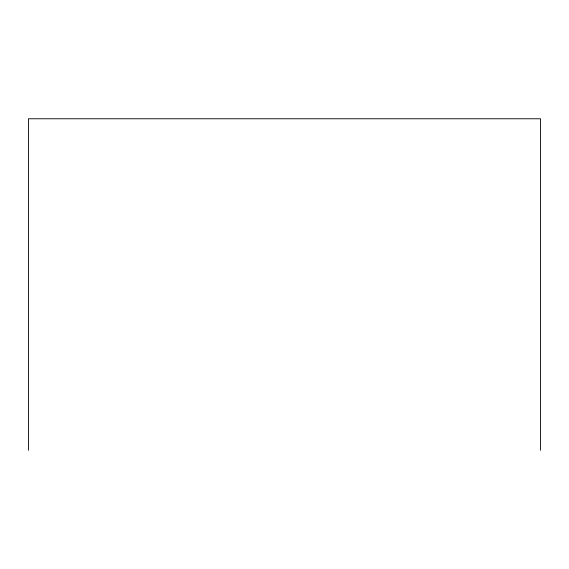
<?xml version="1.0" encoding="UTF-8"?>
<svg xmlns="http://www.w3.org/2000/svg" width="569" height="569" viewBox="0 0 569 569"><rect width="100%" height="100%" fill="white"/><g stroke="black" fill="none" stroke-linecap="round" stroke-linejoin="round"><path stroke-width="0.85" d="M540.55 450.235L540.55 118.765L28.45 118.765L28.45 450.235"/></g></svg>
